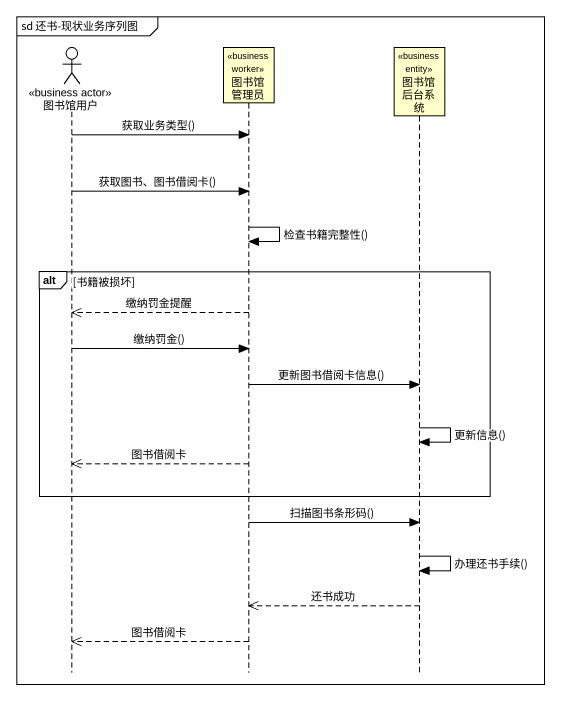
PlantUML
@startuml
mainframe sd 还书-现状业务序列图
hide footbox
actor 图书馆用户 <<business actor>>
participant 图书馆管理员 <<business worker>>
participant 图书馆后台系统 <<business entity>>

图书馆用户 -> 图书馆管理员 : 获取业务类型()
图书馆用户 -> 图书馆管理员 : 获取图书、图书借阅卡()
图书馆管理员 -> 图书馆管理员 : 检查书籍完整性()
alt 书籍被损坏
  图书馆管理员 -->> 图书馆用户 : 缴纳罚金提醒
  图书馆用户 -> 图书馆管理员 : 缴纳罚金()
  图书馆管理员 -> 图书馆后台系统 : 更新图书借阅卡信息()
  图书馆后台系统 -> 图书馆后台系统 : 更新信息()
  图书馆管理员 -->> 图书馆用户 : 图书借阅卡
end
图书馆管理员 -> 图书馆后台系统 : 扫描图书条形码()
图书馆后台系统 -> 图书馆后台系统 : 办理还书手续()
图书馆后台系统 -->> 图书馆管理员 : 还书成功
图书馆管理员 -->> 图书馆用户 : 图书借阅卡
@enduml
